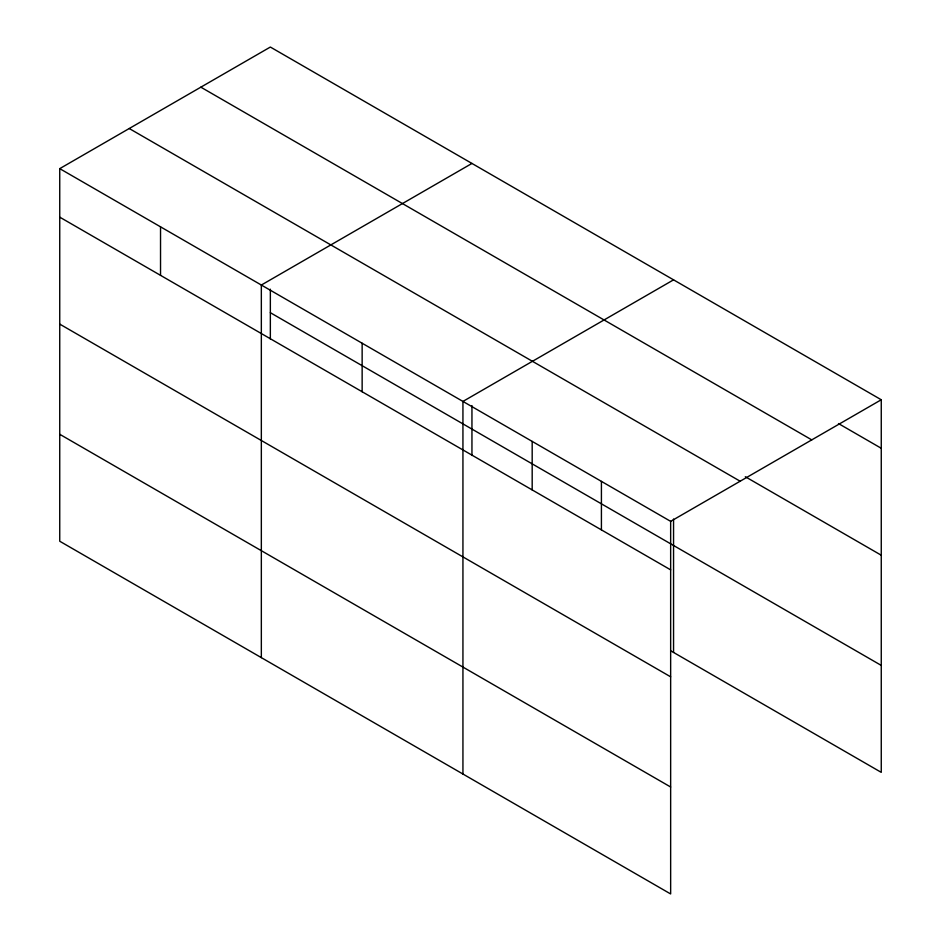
<?xml version="1.0" encoding="UTF-8"?>
<svg xmlns="http://www.w3.org/2000/svg" width="941" height="941" viewBox="0 0 941 941"><rect width="100%" height="100%" fill="white"/><g stroke="black" fill="none" stroke-linecap="round" stroke-linejoin="round"><path stroke-width="1.41" d="M670.651 676.814L670.651 521.349L59.742 168.639L59.742 541.24L670.651 893.95L670.651 676.814L59.742 324.104M671.027 650.984L881.258 772.361L881.258 399.76L270.349 47.05L59.742 168.639M471.947 163.44L261.339 285.041L261.339 657.641M673.556 279.842L462.937 401.431L462.937 774.031M670.651 521.349L881.258 399.76M838.466 423.556L881.258 448.269M200.845 87.172L811.765 439.882M745.307 476.722L881.258 555.214M129.235 128.517L740.155 481.227M270.349 312.694L881.258 665.405M59.742 217.159L670.651 569.858M59.742 434.295L670.651 787.005M673.556 519.044L673.556 652.431M601.417 481.38L601.417 529.889M532.183 441.4L532.183 489.92M471.947 405.583L471.947 455.468M362.144 343.23L362.144 391.75M270.349 289.193L270.349 339.066M160.535 226.84L160.535 275.348"/></g></svg>
